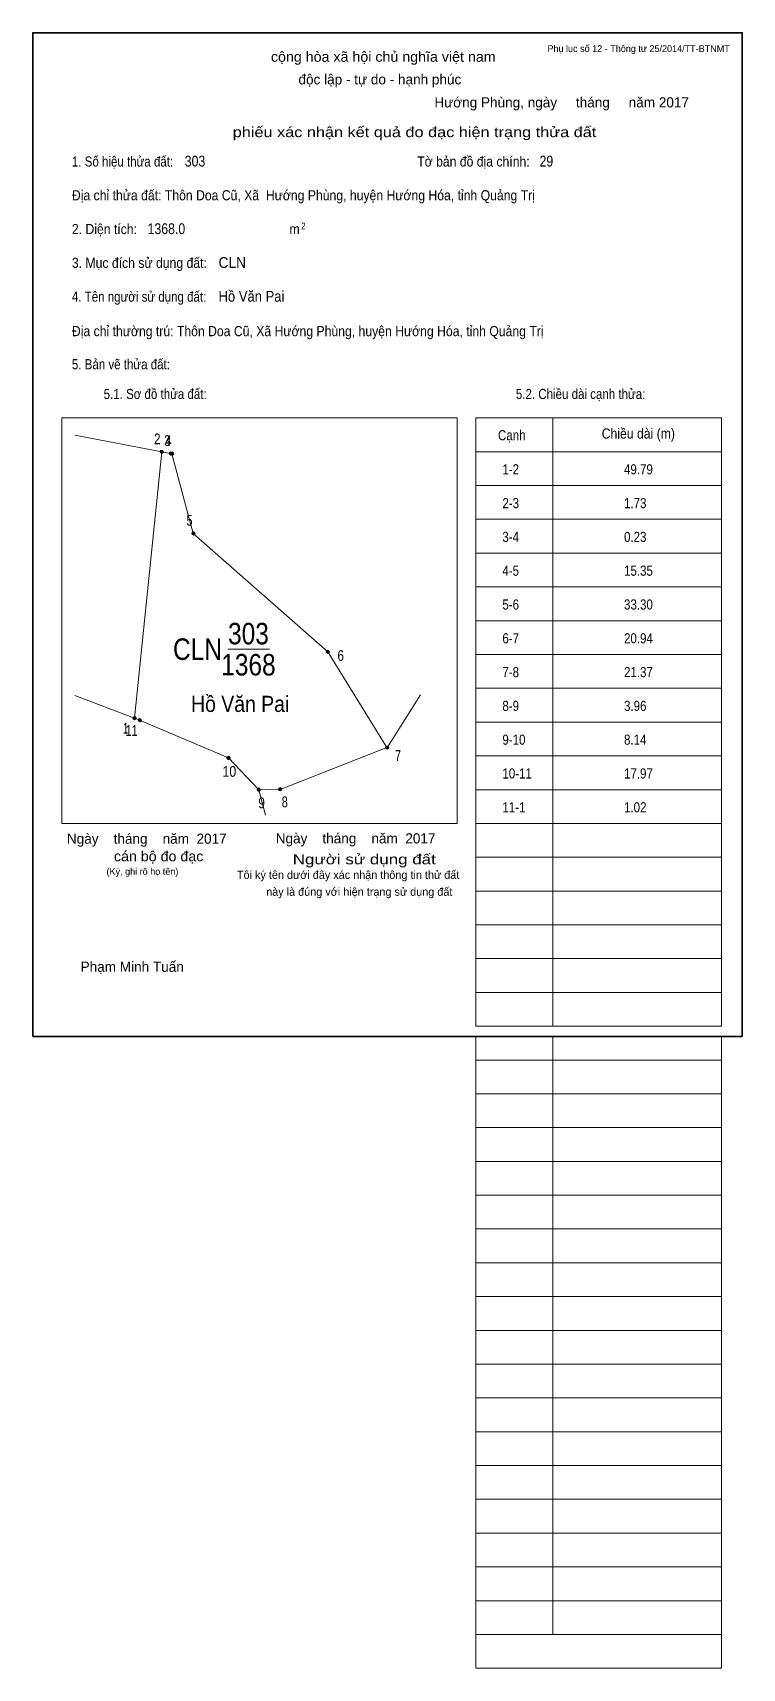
# Model space of a CAD drawing. Header units: centimetres. Extents: x 0 to 21, y -18.7 to 29.7.
import ezdxf
from ezdxf.enums import TextEntityAlignment as Align

# ---------------------------------------------------------------- set-up
doc = ezdxf.new("R2010")
doc.units = ezdxf.units.CM
doc.header["$LTSCALE"] = 0.12
for name, color, linetype in [('2', 7, 'Continuous'), ('3', 7, 'Continuous'), ('30', 7, 'Continuous'), ('34', 7, 'Continuous'), ('4', 7, 'Continuous'), ('5', 7, 'Continuous')]:
    doc.layers.add(name, color=color, linetype=linetype)
for name, color, linetype, lineweight in [('32', 7, 'Continuous', 13), ('6', 7, 'Continuous', 13), ('63', 7, 'Continuous', 13), ('7', 7, 'Continuous', 13)]:
    doc.layers.add(name, color=color, linetype=linetype, lineweight=lineweight)

msp = doc.modelspace()

# ---------------------------------------------------------------- hatches: boundary and pattern name
at = {"layer": '32'}
for points in [[(3.8687, 17.3, 1), (3.7687, 17.3, 1)], [(4.1393, 17.2491, 1), (4.0393, 17.2491, 1)], [(4.1759, 17.2427, 1), (4.0759, 17.2427, 1)], [(4.8045, 14.8827, 1), (4.7045, 14.8827, 1)], [(8.7828, 11.3818, 1), (8.6828, 11.3818, 1)], [(3.0651, 9.4181, 1), (2.9651, 9.4181, 1)], [(3.2163, 9.3608, 1), (3.1163, 9.3608, 1)], [(5.8452, 8.2373, 1), (5.7452, 8.2373, 1)], [(10.5365, 8.5492, 1), (10.4365, 8.5492, 1)], [(6.7395, 7.3, 1), (6.6395, 7.3, 1)], [(7.3697, 7.3111, 1), (7.2697, 7.3111, 1)]]:
    msp.add_hatch(color=256, dxfattribs=at).paths.add_polyline_path(points)

# ---------------------------------------------------------------- linework, layer by layer
for centre in [(3.8187, 17.3), (4.0893, 17.2491), (4.1259, 17.2427), (4.7545, 14.8827), (8.7328, 11.3818), (3.0151, 9.4181), (3.1663, 9.3608), (5.7952, 8.2373), (10.4865, 8.5492), (6.6895, 7.3), (7.3197, 7.3111)]:
    msp.add_circle(centre, 0.05, dxfattribs=at)
at = {"layer": '6'}
for p, q in [((3.82, 17.3), (3.01, 9.42)), ((4.09, 17.25), (4.12, 17.24)), ((3.01, 9.42), (1.25, 10.09)), ((11.48, 10.11), (10.5, 8.56)), ((6.69, 7.3), (6.89, 6.55))]:
    msp.add_line(p, q, dxfattribs=at)
for points in [[(1.25, 17.79), (3.82, 17.3), (4.09, 17.25)], [(4.12, 17.24), (4.75, 14.88), (8.73, 11.38), (10.48, 8.55), (7.32, 7.31)], [(3.01, 9.42), (3.16, 9.36), (5.79, 8.24)], [(7.32, 7.31), (6.69, 7.3), (5.79, 8.24)]]:
    msp.add_lwpolyline(points, dxfattribs=at)
at = {"layer": '63'}
for p, q in [((0.86, 18.3), (12.56, 18.3)), ((0.86, 6.3), (0.86, 18.3)), ((12.56, 6.3), (12.56, 18.3)), ((13.11, 18.3), (20.38, 18.3)), ((13.11, 0.3), (13.11, 18.3)), ((15.39, 0.3), (15.39, 18.3)), ((20.38, 0.3), (20.38, 18.3)), ((13.11, 17.3), (20.38, 17.3)), ((13.11, 16.3), (20.38, 16.3)), ((13.11, 15.3), (20.38, 15.3)), ((13.11, 14.3), (20.38, 14.3)), ((13.11, 13.3), (20.38, 13.3)), ((13.11, 12.3), (20.38, 12.3)), ((13.11, 11.3), (20.38, 11.3)), ((13.11, 10.3), (20.38, 10.3)), ((13.11, 9.3), (20.38, 9.3)), ((13.11, 8.3), (20.38, 8.3)), ((13.11, 7.3), (20.38, 7.3)), ((0.86, 6.3), (12.56, 6.3)), ((13.11, 6.3), (20.38, 6.3)), ((13.11, 5.3), (20.38, 5.3)), ((13.11, 4.3), (20.38, 4.3)), ((13.11, 3.3), (20.38, 3.3)), ((13.11, 2.3), (20.38, 2.3)), ((13.11, 1.3), (20.38, 1.3)), ((13.11, 0.3), (20.38, 0.3)), ((13.11, -18.7), (13.11, 0)), ((15.39, -17.7), (15.39, 0)), ((20.38, -18.7), (20.38, 0)), ((13.11, -0.7), (20.38, -0.7)), ((13.11, -0.7), (20.38, -0.7)), ((13.11, -1.7), (20.38, -1.7)), ((13.11, -2.7), (20.38, -2.7)), ((13.11, -3.7), (20.38, -3.7)), ((13.11, -4.7), (20.38, -4.7)), ((13.11, -5.7), (20.38, -5.7)), ((13.11, -6.7), (20.38, -6.7)), ((13.11, -7.7), (20.38, -7.7)), ((13.11, -8.7), (20.38, -8.7)), ((13.11, -9.7), (20.38, -9.7)), ((13.11, -10.7), (20.38, -10.7)), ((13.11, -11.7), (20.38, -11.7)), ((13.11, -12.7), (20.38, -12.7)), ((13.11, -13.7), (20.38, -13.7)), ((13.11, -14.7), (20.38, -14.7)), ((13.11, -15.7), (20.38, -15.7)), ((13.11, -16.7), (20.38, -16.7)), ((13.11, -17.7), (20.38, -17.7)), ((13.11, -18.7), (20.38, -18.7))]:
    msp.add_line(p, q, dxfattribs=at)
at = {"layer": '63', "lineweight": 35}
msp.add_lwpolyline([(0, 0), (0, 29.7), (21, 29.7), (21, 0)], close=True, dxfattribs=at)
at = {"layer": '7'}
msp.add_line((5.77, 11.46), (7.01, 11.46), dxfattribs=at)

# ---------------------------------------------------------------- texts
at = {"layer": '2', "width": 0.9}
msp.add_text('Hồ Văn Pai', height=0.4774, dxfattribs=at).set_placement((6.14, 9.6), align=Align.CENTER)
at = {"layer": '3', "width": 0.85}
msp.add_text('CLN', height=0.6365, dxfattribs=at).set_placement((5.6, 11.14), align=Align.RIGHT)
at = {"layer": '30', "width": 0.85}
for s, p in [('1-2', (13.9, 16.63)), ('49.79', (17.5, 16.63)), ('2-3', (13.9, 15.63)), ('1.73', (17.5, 15.63)), ('3-4', (13.9, 14.63)), ('0.23', (17.5, 14.63)), ('4-5', (13.9, 13.63)), ('15.35', (17.5, 13.63)), ('5-6', (13.9, 12.63)), ('33.30', (17.5, 12.63)), ('6-7', (13.9, 11.63)), ('20.94', (17.5, 11.63)), ('7-8', (13.9, 10.63)), ('21.37', (17.5, 10.63)), ('8-9', (13.9, 9.63)), ('3.96', (17.5, 9.63)), ('9-10', (13.9, 8.63)), ('8.14', (17.5, 8.63)), ('10-11', (13.9, 7.63)), ('17.97', (17.5, 7.63)), ('11-1', (13.9, 6.63)), ('1.02', (17.5, 6.63))]:
    msp.add_text(s, height=0.3, dxfattribs=at).set_placement(p)
at = {"layer": '32'}
for s, width, p in [('2', 0.8, (3.685, 17.52)), ('3', 0.75, (3.98, 17.47)), ('4', 0.8, (4.015, 17.47)), ('5', 0.75, (4.64, 15.11)), ('6', 0.8, (9.115, 11.11)), ('1', 0.65, (2.75, 8.96)), ('11', 0.75, (2.925, 8.89)), ('7', 0.75, (10.81, 8.15)), ('10', 0.85, (5.82, 7.68)), ('9', 0.8, (6.775, 6.75)), ('8', 0.75, (7.46, 6.78))]:
    msp.add_text(s, height=0.32, dxfattribs=dict(at, width=width)).set_placement(p, align=Align.CENTER)
at = {"layer": '34'}
for s, width, p in [('303', 0.85, (4.5, 25.74)), ('29', 0.85, (15, 25.74)), ('1368.0', 0.85, (3.4, 23.74)), ('CLN', 0.95, (5.5, 22.74)), ('Hồ Văn Pai', 0.9, (5.5, 21.74))]:
    msp.add_text(s, height=0.32, dxfattribs=dict(at, width=width)).set_placement(p)
at = {"layer": '4', "width": 0.85}
msp.add_text('303', height=0.6365, dxfattribs=at).set_placement((6.385, 11.6), align=Align.CENTER)
at = {"layer": '5', "width": 0.85}
msp.add_text('1368', height=0.6365, dxfattribs=at).set_placement((6.385, 10.68), align=Align.CENTER)
at = {"layer": '63', "width": 1.05}
msp.add_text('cộng hòa xã hội chủ nghĩa việt nam', height=0.3, dxfattribs=at).set_placement((10.375, 28.84), align=Align.CENTER)
at = {"layer": '63'}
for s, height, p in [('Phụ lục số 12 - Thông tư 25/2014/TT-BTNMT', 0.2, (20.63, 29.13)), ('Ngày    tháng    năm  2017', 0.3, (5.74, 5.7)), ('Ngày    tháng    năm  2017', 0.3, (11.92, 5.71)), ('(Ký, ghi rõ họ tên)', 0.2, (4.31, 4.78))]:
    msp.add_text(s, height=height, dxfattribs=at).set_placement(p, align=Align.RIGHT)
for s, height, p in [('độc lập - tự do - hạnh phúc', 0.3, (10.275, 28.17)), ('Hướng Phùng, ngày     tháng     năm 2017', 0.3, (15.655, 27.49)), ('D', 0.00156, (10.5008, 8.56)), ('Tôi ký tên dưới đây xác nhận thông tin thử đất', 0.24, (9.335, 4.66)), ('này là đúng với hiện trạng sử dụng đất', 0.24, (9.665, 4.16)), ('Phạm Minh Tuấn', 0.3, (2.945, 1.91))]:
    msp.add_text(s, height=height, dxfattribs=at).set_placement(p, align=Align.CENTER)
for s, width, p in [('phiếu xác nhận kết quả đo đạc hiện trạng thửa đất', 1.2, (16.68, 26.61)), ('cán bộ đo đạc', 1.05, (5.05, 5.18)), ('Người sử dụng đất', 1.25, (11.93, 5.09))]:
    msp.add_text(s, height=0.3, dxfattribs=dict(at, width=width)).set_placement(p, align=Align.RIGHT)
for s, height, width, p in [('1. Số hiệu thửa đất:', 0.3, 0.85, (1.16, 25.74)), ('Tờ bản đồ địa chính:', 0.3, 0.9, (11.38, 25.74)), ('Địa chỉ thửa đất: Thôn Doa Cũ, Xã  Hướng Phùng, huyện Hướng Hóa, tỉnh Quảng Trị', 0.3, 0.9, (1.16, 24.74)), ('2. Diện tích:', 0.3, 0.9, (1.16, 23.74)), ('m', 0.3, 0.9, (7.6, 23.74)), ('2', 0.2, 0.8, (7.95, 23.88)), ('3. Mục đích sử dụng đất:', 0.3, 0.9, (1.16, 22.74)), ('4. Tên người sử dụng đất:', 0.3, 0.85, (1.16, 21.74)), ('Địa chỉ thường trú: Thôn Doa Cũ, Xã Hướng Phùng, huyện Hướng Hóa, tỉnh Quảng Trị', 0.3, 0.9, (1.16, 20.72)), ('5. Bản vẽ thửa đất:', 0.3, 0.85, (1.16, 19.74)), ('5.1. Sơ đồ thửa đất:', 0.3, 0.85, (2.1, 18.86)), ('5.2. Chiều dài cạnh thửa:', 0.3, 0.85, (14.3, 18.86)), ('Cạnh', 0.3, 0.85, (13.77, 17.64)), ('Chiều dài (m)', 0.3, 0.9, (16.84, 17.69))]:
    msp.add_text(s, height=height, dxfattribs=dict(at, width=width)).set_placement(p)

doc.saveas('drawing.dxf')
